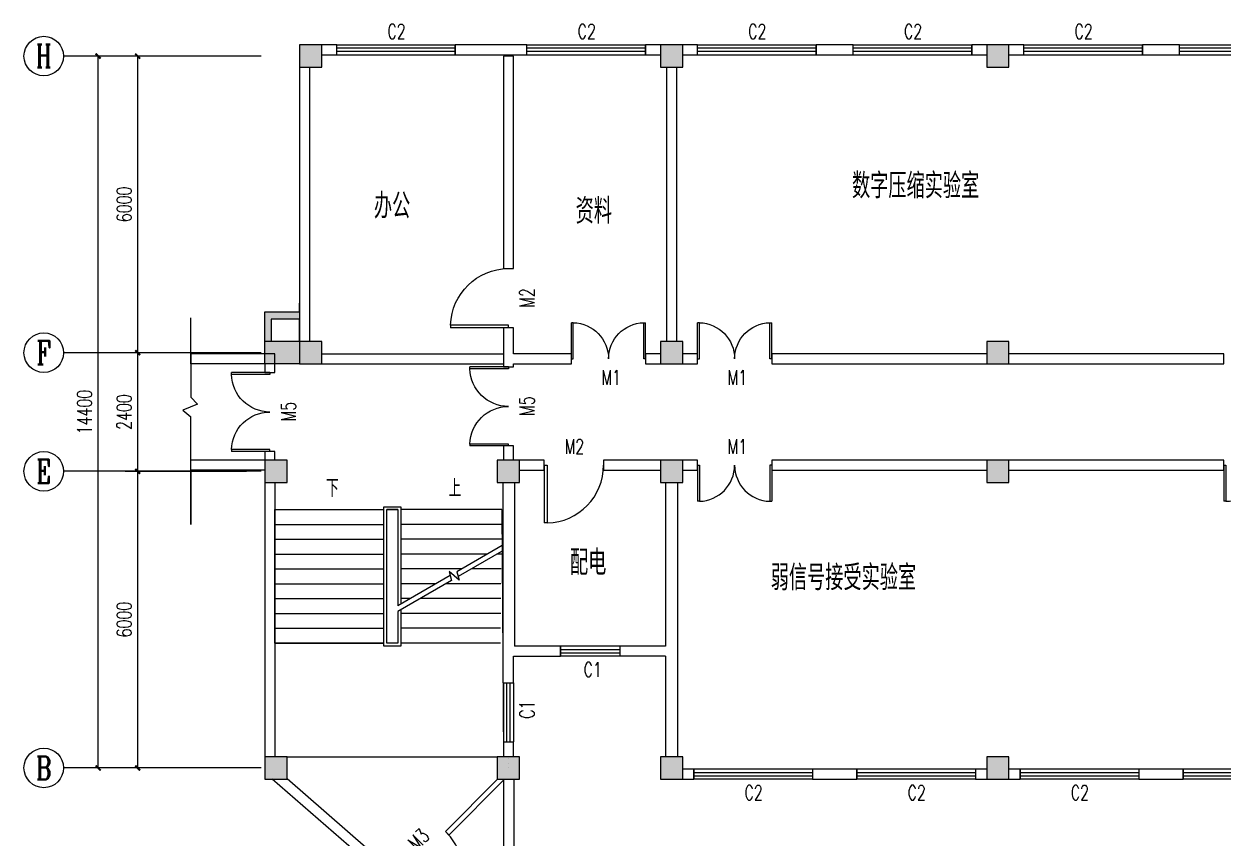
# Model space of a CAD drawing. Extents: x 28056 to 142362, y 13590 to 39190.
# Drawn here: x 28056 to 52331, y 21953 to 38439 of the extents above; entities that cross this region are included whole.
import ezdxf
from ezdxf.enums import TextEntityAlignment as Align

# ---------------------------------------------------------------- set-up
doc = ezdxf.new("R2010")
doc.units = 0
doc.header["$LTSCALE"] = 1000
doc.header["$MEASUREMENT"] = 0
for name, color, linetype in [('AXIS', 3, 'Continuous'), ('AXIS_TEXT', 7, 'Continuous'), ('COLUMN', 9, 'Continuous'), ('DIM_SYMB', 3, 'Continuous'), ('PUB_TEXT', 7, 'Continuous'), ('STAIR', 2, 'Continuous'), ('WALL', 9, 'Continuous'), ('WINDOW', 4, 'Continuous'), ('WINDOW_TEXT', 7, 'Continuous')]:
    doc.layers.add(name, color=color, linetype=linetype)
doc.styles.add('_TCH_AXIS', font='COMPLEX', dxfattribs={"bigfont": 'GBCBIG'})
doc.styles.add('_TCH_DIM', font='SIMPLEX', dxfattribs={"bigfont": 'GBCBIG'})
doc.styles.add('_TCH_DIM_T3', font='SIMPLEX', dxfattribs={"width": 0.705882, "bigfont": 'GBCBIG'})
doc.styles.add('_TCH_WINDOW', font='SIMPLEX', dxfattribs={"bigfont": 'GBCBIG'})
doc.styles.get("Standard").update_dxf_attribs({"font": 'gbenor.shx', "bigfont": 'gbcbig.shx'})
doc.dimstyles.new('_TCH_ARCH&&100', dxfattribs={"dimtxt": 297.5, "dimasz": 100, "dimexe": 250, "dimexo": 300, "dimgap": 126.25, "dimtad": 1, "dimdec": 0, "dimzin": 0, "dimdsep": 46, "dimtxsty": '_TCH_DIM_T3', "dimblk": 'ARCHTICK', "dimcen": 0.09, "dimclrt": 7, "dimazin": 2, "dimtfac": 1, "dimtdec": 0, "dimtix": 1, "dimtmove": 2, "dimatfit": 3, "dimfxl": 1, "dimtolj": 1, "dimtzin": 0, "dimarcsym": 0})

# ---------------------------------------------------------------- blocks, each defined once
blk = doc.blocks.new('_ArchTick')
at = {"color": 0, "linetype": 'ByBlock', "const_width": 0.4}
blk.add_lwpolyline([(-0.5, -0.5), (0.5, 0.5)], dxfattribs=at)
blk = doc.blocks.new('*D86')
at = {"layer": 'AXIS', "color": 0, "lineweight": -2}
for p, q in [((32556, 29390), (30106, 29390)), ((30356, 23390), (30356, 29390)), ((32556, 23390), (30106, 23390))]:
    blk.add_line(p, q, dxfattribs=at)
at = {"layer": 'Defpoints', "color": 0}
for p in [(30356, 29390), (32856, 29390), (32856, 23390)]:
    blk.add_point(p, dxfattribs=at)
at = {"layer": 'AXIS', "color": 0, "lineweight": -2, "xscale": 100, "yscale": 100, "zscale": 100}
for p, rotation in [((30356, 29390), 90), ((30356, 23390), 270)]:
    blk.add_blockref('_ArchTick', p, dxfattribs=dict(at, rotation=rotation))
at = {"layer": 'AXIS', "color": 7, "insert": (30081, 26390), "char_height": 297.5, "attachment_point": 5, "rotation": 90, "style": '_TCH_DIM_T3'}
blk.add_mtext('\\A1;6000', dxfattribs=at)
blk = doc.blocks.new('*D87')
at = {"layer": 'AXIS', "color": 0, "lineweight": -2}
for p, q in [((32556, 31790), (30106, 31790)), ((30356, 29390), (30356, 31790)), ((32556, 29390), (30106, 29390))]:
    blk.add_line(p, q, dxfattribs=at)
at = {"layer": 'Defpoints', "color": 0}
for p in [(30356, 31790), (32856, 31790), (32856, 29390)]:
    blk.add_point(p, dxfattribs=at)
at = {"layer": 'AXIS', "color": 0, "lineweight": -2, "xscale": 100, "yscale": 100, "zscale": 100}
for p, rotation in [((30356, 31790), 90), ((30356, 29390), 270)]:
    blk.add_blockref('_ArchTick', p, dxfattribs=dict(at, rotation=rotation))
at = {"layer": 'AXIS', "color": 7, "insert": (30081, 30590), "char_height": 297.5, "attachment_point": 5, "rotation": 90, "style": '_TCH_DIM_T3'}
blk.add_mtext('\\A1;2400', dxfattribs=at)
blk = doc.blocks.new('*D88')
at = {"layer": 'AXIS', "color": 0, "lineweight": -2}
for p, q in [((32556, 37790), (30106, 37790)), ((30356, 31790), (30356, 37790)), ((32556, 31790), (30106, 31790))]:
    blk.add_line(p, q, dxfattribs=at)
at = {"layer": 'Defpoints', "color": 0}
for p in [(30356, 37790), (32856, 37790), (32856, 31790)]:
    blk.add_point(p, dxfattribs=at)
at = {"layer": 'AXIS', "color": 0, "lineweight": -2, "xscale": 100, "yscale": 100, "zscale": 100}
for p, rotation in [((30356, 37790), 90), ((30356, 31790), 270)]:
    blk.add_blockref('_ArchTick', p, dxfattribs=dict(at, rotation=rotation))
at = {"layer": 'AXIS', "color": 7, "insert": (30081, 34790), "char_height": 297.5, "attachment_point": 5, "rotation": 90, "style": '_TCH_DIM_T3'}
blk.add_mtext('\\A1;6000', dxfattribs=at)
blk = doc.blocks.new('*D89')
at = {"layer": 'AXIS', "color": 0, "lineweight": -2}
for p, q in [((32556, 37790), (29306, 37790)), ((29556, 23390), (29556, 37790)), ((32556, 23390), (29306, 23390))]:
    blk.add_line(p, q, dxfattribs=at)
at = {"layer": 'Defpoints', "color": 0}
for p in [(29556, 37790), (32856, 37790), (32856, 23390)]:
    blk.add_point(p, dxfattribs=at)
at = {"layer": 'AXIS', "color": 0, "lineweight": -2, "xscale": 100, "yscale": 100, "zscale": 100}
for p, rotation in [((29556, 37790), 90), ((29556, 23390), 270)]:
    blk.add_blockref('_ArchTick', p, dxfattribs=dict(at, rotation=rotation))
at = {"layer": 'AXIS', "color": 7, "insert": (29281, 30590), "char_height": 297.5, "attachment_point": 5, "rotation": 90, "style": '_TCH_DIM_T3'}
blk.add_mtext('\\A1;14400', dxfattribs=at)
blk = doc.blocks.new('_FZHK')
blk.add_lwpolyline([(-0.5, -0.5), (0.5, -0.5), (0.5, 0.5), (-0.5, 0.5)], close=True)
blk = doc.blocks.new('$DorLib2D$00000001')
for p, q in [((0.45, 0.975), (0.5, 0.975)), ((0.45, 0), (0.45, 0.975)), ((0.5, 0), (0.5, 0.975)), ((0.5, 0), (0.45, 0))]:
    blk.add_line(p, q)
at = {"lineweight": 13}
blk.add_arc((0.475, 0), 0.975, 91.4693, 180, dxfattribs=at)
blk = doc.blocks.new('$DorLib2D$00000002')
for p, q in [((-0.5, 0), (-0.5, 0.4875)), ((-0.475, 0.4875), (-0.5, 0.4875)), ((-0.475, 0), (-0.475, 0.4875)), ((0.475, 0), (0.475, 0.4875)), ((0.475, 0.4875), (0.5, 0.4875)), ((0.5, 0), (0.5, 0.4875)), ((-0.5, 0), (-0.475, 0)), ((0.5, 0), (0.475, 0))]:
    blk.add_line(p, q)
at = {"lineweight": 13}
for centre, start, end in [((-0.4875, 0), 0, 88.53072), ((0.4875, 0), 91.46928, 180)]:
    blk.add_arc(centre, 0.4875, start, end, dxfattribs=at)
blk = doc.blocks.new('$TCHSYS$WIN2D')
for p, q in [((-0.5, 0.5), (0.5, 0.5)), ((-0.5, 0.5), (-0.5, -0.5)), ((0.5, 0.5), (0.5, -0.5)), ((0.5, 0.167), (-0.5, 0.167)), ((0.5, -0.167), (-0.5, -0.167)), ((-0.5, -0.5), (0.5, -0.5))]:
    blk.add_line(p, q)

msp = doc.modelspace()

# ---------------------------------------------------------------- hatches: boundary and pattern name
h = msp.add_hatch(color=256)
h.paths.add_polyline_path([(32931.2, 29615.3), (32931.2, 29390.3), (33381.2, 29390.3), (33381.2, 29615.3)])
h.paths.add_polyline_path([(33381.2, 29165.3), (33381.2, 29390.3), (32931.2, 29390.3), (32931.2, 29165.3)])
h.paths.add_polyline_path([(33381.2, 23390.3), (33381.2, 23615.3), (32931.2, 23615.3), (32931.2, 23390.3)])
h.paths.add_polyline_path([(33381.2, 23165.3), (33381.2, 23390.3), (32931.2, 23390.3), (32931.2, 23165.3)])
h.paths.add_polyline_path([(33856.2, 38015.3), (33631.2, 38015.3), (33631.2, 37790.3), (33856.2, 37790.3)])
h.paths.add_polyline_path([(33631.2, 37790.3), (33631.2, 37565.3), (33856.2, 37565.3), (33856.2, 37790.3)])
h.paths.add_polyline_path([(34081.2, 37790.3), (34081.2, 38015.3), (33856.2, 38015.3), (33856.2, 37790.3)])
h.paths.add_polyline_path([(33856.2, 37565.3), (34081.2, 37565.3), (34081.2, 37790.3), (33856.2, 37790.3)])
h.paths.add_polyline_path([(34081.2, 31790.3), (34081.2, 32015.3), (33856.2, 32015.3), (33856.2, 31790.3)])
h.paths.add_polyline_path([(33856.2, 31565.3), (34081.2, 31565.3), (34081.2, 31790.3), (33856.2, 31790.3)])
h.paths.add_polyline_path([(33856.2, 31790.3), (33631.2, 31790.3), (33631.2, 31565.3), (33856.2, 31565.3)])
h.paths.add_polyline_path([(33856.2, 32015.3), (33631.2, 32015.3), (33631.2, 31790.3), (33856.2, 31790.3)])
h = msp.add_hatch(color=256)
h.paths.add_polyline_path([(41156.2, 38015.3), (40931.2, 38015.3), (40931.2, 37790.3), (41156.2, 37790.3)])
h.paths.add_polyline_path([(41156.2, 37790.3), (41381.2, 37790.3), (41381.2, 38015.3), (41156.2, 38015.3)])
h.paths.add_polyline_path([(41156.2, 37565.3), (41381.2, 37565.3), (41381.2, 37790.3), (41156.2, 37790.3)])
h.paths.add_polyline_path([(41156.2, 37790.3), (40931.2, 37790.3), (40931.2, 37565.3), (41156.2, 37565.3)])
h.paths.add_polyline_path([(41156.2, 31790.3), (40931.2, 31790.3), (40931.2, 31565.3), (41156.2, 31565.3)])
h.paths.add_polyline_path([(41156.2, 31790.3), (41156.2, 31565.3), (41381.2, 31565.3), (41381.2, 31790.3)])
h.paths.add_polyline_path([(41381.2, 31790.3), (41381.2, 32015.3), (41156.2, 32015.3), (41156.2, 31790.3)])
h.paths.add_polyline_path([(41156.2, 32015.3), (40931.2, 32015.3), (40931.2, 31790.3), (41156.2, 31790.3)])
h.paths.add_polyline_path([(41156.2, 23615.3), (41156.2, 23165.3), (41381.2, 23165.3), (41381.2, 23615.3)])
h.paths.add_polyline_path([(40931.2, 23615.3), (40931.2, 23165.3), (41156.2, 23165.3), (41156.2, 23615.3)])
h = msp.add_hatch(color=256)
h.paths.add_polyline_path([(47756.2, 38015.3), (47531.2, 38015.3), (47531.2, 37790.3), (47756.2, 37790.3)])
h.paths.add_polyline_path([(47756.2, 37790.3), (47981.2, 37790.3), (47981.2, 38015.3), (47756.2, 38015.3)])
h.paths.add_polyline_path([(47756.2, 37565.3), (47981.2, 37565.3), (47981.2, 37790.3), (47756.2, 37790.3)])
h.paths.add_polyline_path([(47756.2, 37790.3), (47531.2, 37790.3), (47531.2, 37565.3), (47756.2, 37565.3)])
h.paths.add_polyline_path([(47756.2, 31790.3), (47531.2, 31790.3), (47531.2, 31565.3), (47756.2, 31565.3)])
h.paths.add_polyline_path([(47756.2, 31790.3), (47756.2, 31565.3), (47981.2, 31565.3), (47981.2, 31790.3)])
h.paths.add_polyline_path([(47981.2, 31790.3), (47981.2, 32015.3), (47756.2, 32015.3), (47756.2, 31790.3)])
h.paths.add_polyline_path([(47756.2, 32015.3), (47531.2, 32015.3), (47531.2, 31790.3), (47756.2, 31790.3)])
h.paths.add_polyline_path([(47756.2, 23615.3), (47756.2, 23165.3), (47981.2, 23165.3), (47981.2, 23615.3)])
h.paths.add_polyline_path([(47531.2, 23615.3), (47531.2, 23165.3), (47756.2, 23165.3), (47756.2, 23615.3)])
msp.add_hatch(color=256).paths.add_polyline_path([(33058.6, 32465.3), (33631.2, 32465.3), (33631.2, 32615.3), (32931.2, 32615.3), (32931.2, 32015.3), (33058.6, 32015.3)])
h = msp.add_hatch(color=256)
h.paths.add_polyline_path([(33631.2, 31790.3), (33631.2, 32015.3), (32931.2, 32015.3), (32931.2, 31790.3)])
h.paths.add_polyline_path([(32931.2, 31790.3), (32931.2, 31565.3), (33631.2, 31565.3), (33631.2, 31790.3)])
h = msp.add_hatch(color=256)
h.paths.add_polyline_path([(37631.2, 23165.3), (38081.2, 23165.3), (38081.2, 23615.3), (37631.2, 23615.3)])
h.paths.add_polyline_path([(37631.2, 29165.3), (38081.2, 29165.3), (38081.2, 29615.3), (37631.2, 29615.3)])
h = msp.add_hatch(color=256)
h.paths.add_polyline_path([(41156.2, 29615.3), (40931.2, 29615.3), (40931.2, 29390.3), (41156.2, 29390.3)])
h.paths.add_polyline_path([(41381.2, 29615.3), (41156.2, 29615.3), (41156.2, 29390.3), (41381.2, 29390.3)])
h.paths.add_polyline_path([(41381.2, 29390.3), (41156.2, 29390.3), (41156.2, 29165.3), (41381.2, 29165.3)])
h.paths.add_polyline_path([(41156.2, 29390.3), (40931.2, 29390.3), (40931.2, 29165.3), (41156.2, 29165.3)])
h = msp.add_hatch(color=256)
h.paths.add_polyline_path([(47756.2, 29615.3), (47531.2, 29615.3), (47531.2, 29390.3), (47756.2, 29390.3)])
h.paths.add_polyline_path([(47981.2, 29615.3), (47756.2, 29615.3), (47756.2, 29390.3), (47981.2, 29390.3)])
h.paths.add_polyline_path([(47981.2, 29390.3), (47756.2, 29390.3), (47756.2, 29165.3), (47981.2, 29165.3)])
h.paths.add_polyline_path([(47756.2, 29390.3), (47531.2, 29390.3), (47531.2, 29165.3), (47756.2, 29165.3)])

# ---------------------------------------------------------------- linework, layer by layer
for p, q in [((33631.2, 32615.3), (33631.2, 32795.3)), ((32931.2, 32015.3), (32931.2, 32615.3)), ((32931.2, 32615.3), (33631.2, 32615.3)), ((31431.2, 31765.3), (31431.2, 32496.4)), ((33631.2, 32465.3), (33058.6, 32465.3)), ((33058.6, 32465.3), (33058.6, 32015.3)), ((33631.2, 32015.3), (33631.2, 32465.3)), ((33058.6, 32015.3), (32931.2, 32015.3)), ((31431.2, 31765.3), (31431.2, 30892.2)), ((31431.2, 30892.2), (31564.1, 30747.9)), ((31564.1, 30747.9), (31270.1, 30627.6)), ((31270.1, 30627.6), (31431.2, 30489.6)), ((31431.2, 28314.1), (31431.2, 30489.6)), ((31431.2, 29415.3), (31431.2, 28314.1))]:
    msp.add_line(p, q)
at = {"layer": 'AXIS'}
for p, q in [((32856.2, 37790.3), (28856.2, 37790.3)), ((32856.2, 31790.3), (28856.2, 31790.3)), ((32856.2, 29390.3), (28856.2, 29390.3)), ((32856.2, 23390.3), (28856.2, 23390.3))]:
    msp.add_line(p, q, dxfattribs=at)
for centre in [(28456.2, 37790.3), (28456.2, 31790.3), (28456.2, 29390.3), (28456.2, 23390.3)]:
    msp.add_circle(centre, 400, dxfattribs=at)
at = {"layer": 'DIM_SYMB'}
for points in [[(34262.7, 28765.3, 0, 0, 0), (34262.7, 24765.3, 0, 0, 0), (36749.7, 24765.3, 0, 0, 0), (36749.7, 26815.3, 80, 0, 0), (36749.7, 27115.3, 0, 0, 0)], [(36749.7, 28765.3, 0, 0, 0), (36749.7, 27715.3, 80, 0, 0), (36749.7, 27415.3, 0, 0, 0)]]:
    msp.add_lwpolyline(points, format="xyseb", dxfattribs=at)
at = {"layer": 'STAIR'}
for p, q in [((35334.2, 28675.3), (35678.2, 28675.3)), ((35334.2, 25855.3), (35334.2, 28675.3)), ((35678.2, 28675.3), (35678.2, 26704.4)), ((33131.2, 25915.3), (33131.2, 28615.3)), ((33131.2, 28615.3), (35334.2, 28615.3)), ((35394.2, 25915.3), (35394.2, 28615.3)), ((35394.2, 28615.3), (35618.2, 28615.3)), ((35394.2, 25915.3), (35394.2, 28615.3)), ((35618.2, 28615.3), (35394.2, 28615.3)), ((35618.2, 28615.3), (35618.2, 26669.7)), ((35618.2, 28615.3), (35618.2, 26669.7)), ((37723.1, 28615.3), (35678.2, 28615.3)), ((37723.1, 28615.3), (37756.2, 23615.3)), ((33131.2, 28315.3), (35334.2, 28315.3)), ((37729.5, 28315.3), (35678.2, 28315.3)), ((33131.2, 28015.3), (35334.2, 28015.3)), ((37729.5, 28015.3), (35678.2, 28015.3)), ((33131.2, 27715.3), (35334.2, 27715.3)), ((37429.1, 27715.3), (35678.2, 27715.3)), ((37729.2, 27888.5), (36814.1, 27360.2)), ((37716.3, 27765.6), (36840.9, 27260.2)), ((37716.3, 27715.3), (37629.1, 27715.3)), ((33131.2, 27415.3), (35334.2, 27415.3)), ((36675.8, 27280.3), (35618.2, 26669.7)), ((36909.5, 27415.3), (35678.2, 27415.3)), ((36860.3, 27187.8), (36654.2, 27360.7)), ((36654.2, 27360.7), (36702.6, 27180.3)), ((36814.1, 27360.2), (36860.3, 27187.8)), ((37710.4, 27415.3), (37109.5, 27415.3)), ((33131.2, 27115.3), (35334.2, 27115.3)), ((36702.6, 27180.3), (35618.2, 26554.3)), ((36389.9, 27115.3), (35678.2, 27115.3)), ((37703.8, 27115.3), (36589.9, 27115.3)), ((33131.2, 26815.3), (35334.2, 26815.3)), ((35870.3, 26815.3), (35678.2, 26815.3)), ((37703.8, 26815.3), (36070.3, 26815.3)), ((33131.2, 26515.3), (35334.2, 26515.3)), ((35618.2, 26554.3), (35618.2, 25915.3)), ((35618.2, 26554.3), (35618.2, 25915.3)), ((35678.2, 26588.9), (35678.2, 25855.3)), ((37698.8, 26515.3), (35678.2, 26515.3)), ((33131.2, 26215.3), (35334.2, 26215.3)), ((37692.3, 26215.3), (35678.2, 26215.3)), ((33131.2, 25915.3), (35334.2, 25915.3)), ((33131.2, 25915.3), (33131.2, 23615.3)), ((35334.2, 25915.3), (33131.2, 25915.3)), ((35678.2, 25855.3), (35334.2, 25855.3)), ((35618.2, 25915.3), (35394.2, 25915.3)), ((35618.2, 25915.3), (35394.2, 25915.3)), ((37697.9, 25915.3), (35678.2, 25915.3)), ((37697.9, 25915.3), (35678.2, 25915.3)), ((33381.2, 23615.3), (37631.2, 23615.3))]:
    msp.add_line(p, q, dxfattribs=at)
at = {"layer": 'WALL'}
for p, q in [((34381.2, 38015.3), (34081.2, 38015.3)), ((34381.2, 37815.3), (34381.2, 38015.3)), ((38231.2, 38015.3), (36781.2, 38015.3)), ((36781.2, 38015.3), (36781.2, 37815.3)), ((38231.2, 37815.3), (38231.2, 38015.3)), ((40931.2, 38015.3), (40631.2, 38015.3)), ((40631.2, 38015.3), (40631.2, 37815.3)), ((41681.2, 38015.3), (41381.2, 38015.3)), ((41681.2, 37815.3), (41681.2, 38015.3)), ((44831.2, 38015.3), (44081.2, 38015.3)), ((44081.2, 38015.3), (44081.2, 37815.3)), ((44831.2, 37815.3), (44831.2, 38015.3)), ((47531.2, 38015.3), (47231.2, 38015.3)), ((47231.2, 38015.3), (47231.2, 37815.3)), ((48281.2, 38015.3), (47981.2, 38015.3)), ((48281.2, 37815.3), (48281.2, 38015.3)), ((51431.2, 38015.3), (50681.2, 38015.3)), ((50681.2, 38015.3), (50681.2, 37815.3)), ((51431.2, 37815.3), (51431.2, 38015.3)), ((34081.2, 37815.3), (34381.2, 37815.3)), ((36781.2, 37815.3), (38231.2, 37815.3)), ((37756.2, 37790.3), (37756.2, 33490.3)), ((37956.2, 37790.3), (37756.2, 37790.3)), ((37956.2, 33490.3), (37956.2, 37790.3)), ((40631.2, 37815.3), (40931.2, 37815.3)), ((41381.2, 37815.3), (41681.2, 37815.3)), ((44081.2, 37815.3), (44831.2, 37815.3)), ((47231.2, 37815.3), (47531.2, 37815.3)), ((47981.2, 37815.3), (48281.2, 37815.3)), ((50681.2, 37815.3), (51431.2, 37815.3)), ((33631.2, 37565.3), (33631.2, 32015.3)), ((33831.2, 37565.3), (33831.2, 32015.3)), ((41056.2, 37565.3), (41056.2, 32015.3)), ((41256.2, 37565.3), (41256.2, 32015.3)), ((37756.2, 33490.3), (37956.2, 33490.3)), ((37956.2, 32290.3), (37756.2, 32290.3)), ((37756.2, 32290.3), (37756.2, 31765.3)), ((37956.2, 31765.3), (37956.2, 32290.3)), ((32931.2, 31565.3), (32931.2, 32015.3)), ((33631.2, 32015.3), (32931.2, 32015.3)), ((33131.2, 31765.3), (31431.2, 31765.3)), ((31431.2, 31565.3), (31431.2, 31765.3)), ((32931.2, 31565.3), (31431.2, 31565.3)), ((33631.2, 31565.3), (32931.2, 31565.3)), ((32931.2, 31565.3), (32931.2, 31390.3)), ((33131.2, 31390.3), (33131.2, 31765.3)), ((34081.2, 31765.3), (37756.2, 31765.3)), ((34081.2, 31565.3), (37756.2, 31565.3)), ((37756.2, 31765.3), (37756.2, 31565.3)), ((37756.2, 31765.3), (37756.2, 31502.8)), ((39131.2, 31765.3), (37956.2, 31765.3)), ((37956.2, 31565.3), (39131.2, 31565.3)), ((37956.2, 31502.8), (37956.2, 31565.3)), ((39131.2, 31565.3), (39131.2, 31765.3)), ((40931.2, 31765.3), (40631.2, 31765.3)), ((40631.2, 31765.3), (40631.2, 31565.3)), ((40631.2, 31565.3), (40931.2, 31565.3)), ((41681.2, 31765.3), (41381.2, 31765.3)), ((41381.2, 31565.3), (41681.2, 31565.3)), ((41681.2, 31565.3), (41681.2, 31765.3)), ((47531.2, 31765.3), (43181.2, 31765.3)), ((43181.2, 31765.3), (43181.2, 31565.3)), ((43181.2, 31565.3), (47531.2, 31565.3)), ((52331.2, 31765.3), (47981.2, 31765.3)), ((47981.2, 31565.3), (52331.2, 31565.3)), ((52331.2, 31565.3), (52331.2, 31765.3)), ((32931.2, 31390.3), (33131.2, 31390.3)), ((37756.2, 31502.8), (37956.2, 31502.8)), ((37956.2, 29902.8), (37756.2, 29902.8)), ((37756.2, 29902.8), (37756.2, 29615.3)), ((37956.2, 29615.3), (37956.2, 29902.8)), ((33131.2, 29790.3), (32931.2, 29790.3)), ((32931.2, 29790.3), (32931.2, 29615.3)), ((33131.2, 29615.3), (33131.2, 29790.3)), ((32931.2, 29615.3), (31431.2, 29615.3)), ((31431.2, 29415.3), (31431.2, 29615.3)), ((32931.2, 29415.3), (31431.2, 29415.3)), ((32931.2, 29615.3, -450), (32931.2, 29615.3, -450)), ((32931.2, 29588.1, -450), (32931.2, 29588.1, -450)), ((32931.2, 29560.9, -450), (32931.2, 29560.9, -450)), ((38581.2, 29615.3), (38081.2, 29615.3)), ((38081.2, 29415.3), (38581.2, 29415.3)), ((38581.2, 29415.3), (38581.2, 29615.3)), ((40931.2, 29615.3), (39781.2, 29615.3)), ((39781.2, 29615.3), (39781.2, 29415.3)), ((39781.2, 29415.3), (40931.2, 29415.3)), ((41681.2, 29615.3), (41381.2, 29615.3)), ((41381.2, 29415.3), (41681.2, 29415.3)), ((41681.2, 29415.3), (41681.2, 29615.3)), ((47531.2, 29615.3), (43181.2, 29615.3)), ((43181.2, 29615.3), (43181.2, 29415.3)), ((43181.2, 29415.3), (47531.2, 29415.3)), ((52331.2, 29615.3), (47981.2, 29615.3)), ((47981.2, 29415.3), (52331.2, 29415.3)), ((52331.2, 29415.3), (52331.2, 29615.3)), ((32931.2, 29165.3), (32931.2, 23615.3)), ((33131.2, 29165.3), (33131.2, 23615.3)), ((37744.1, 29170.9), (37744.1, 25115.2)), ((37976.6, 29165.3), (37976.6, 25854.1)), ((41033.6, 29165.3), (41033.6, 25854.1)), ((41283.9, 23615.3), (41283.9, 29165.3)), ((38906.2, 25854.1), (37976.6, 25854.1)), ((38906.2, 25654.1), (38906.2, 25854.1)), ((40106.2, 25854.1), (40106.2, 25654.1)), ((41033.6, 25854.1), (40106.2, 25854.1)), ((37957, 25654.1), (38906.2, 25654.1)), ((37957, 25115.3), (37957, 25654.1)), ((41031.5, 25654.1), (40106.2, 25654.1)), ((41031.5, 25654.1), (41031.5, 23615.3)), ((37756.2, 23915.3), (37756.2, 23615.3)), ((37955.5, 23615.3), (37955.5, 23915.3)), ((37856.2, 23575.3, -450), (37856.2, 23575.3, -450)), ((37856.2, 23482.8, -450), (37856.2, 23482.8, -450)), ((37856.2, 23390.3, -450), (37856.2, 23390.3, -450)), ((41606.2, 23365.3), (41381.2, 23365.3)), ((41606.2, 23165.3), (41606.2, 23365.3)), ((44906.2, 23365.3), (44006.2, 23365.3)), ((44006.2, 23365.3), (44006.2, 23165.3)), ((44906.2, 23165.3), (44906.2, 23365.3)), ((47531.2, 23365.3), (47306.2, 23365.3)), ((47306.2, 23365.3), (47306.2, 23165.3)), ((48206.2, 23365.3), (47981.2, 23365.3)), ((48206.2, 23165.3), (48206.2, 23365.3)), ((51506.2, 23365.3), (50606.2, 23365.3)), ((50606.2, 23365.3), (50606.2, 23165.3)), ((51506.2, 23165.3), (51506.2, 23365.3)), ((37964.7, 18912.9), (33079.5, 23165.3)), ((37759.2, 19357), (33381.2, 23167.8)), ((37632.6, 23165.3), (36580.3, 22103.1)), ((36651.3, 22032.8), (37773.3, 23165.3)), ((37754, 23165.3), (37759.2, 19357)), ((37964.7, 23165.3), (37964.7, 18912.9)), ((41381.2, 23165.3), (41606.2, 23165.3)), ((44006.2, 23165.3), (44906.2, 23165.3)), ((47306.2, 23165.3), (47531.2, 23165.3)), ((47981.2, 23165.3), (48206.2, 23165.3)), ((50606.2, 23165.3), (51506.2, 23165.3)), ((36580.3, 22103.1), (36651.3, 22032.8))]:
    msp.add_line(p, q, dxfattribs=at)

# ---------------------------------------------------------------- block references
at = {"layer": 'COLUMN', "xscale": 450, "yscale": 450, "zscale": 450}
for p in [(33856.2, 37790.3), (41156.2, 37790.3), (47756.2, 37790.3), (33856.2, 31790.3), (41156.2, 31790.3), (47756.2, 31790.3), (33156.2, 29390.3), (37856.2, 29390.3), (41156.2, 29390.3), (47756.2, 29390.3), (33156.2, 23390.3), (37856.2, 23390.3), (41156.2, 23390.3), (47756.2, 23390.3)]:
    msp.add_blockref('_FZHK', p, dxfattribs=at)
at = {"layer": 'WINDOW'}
ref = msp.add_blockref('$TCHSYS$WIN2D', (35581.2, 37915.3), dxfattribs=dict(at, xscale=2400, yscale=-200, zscale=2400))
ref.add_attrib('A', 'C2', (35406.2, 38141.5), dxfattribs={"layer": 'WINDOW_TEXT', "height": 297.5, "style": '_TCH_WINDOW', "width": 0.705882})
ref = msp.add_blockref('$TCHSYS$WIN2D', (39431.2, 37915.3), dxfattribs=dict(at, xscale=2400, yscale=-200, zscale=2400))
ref.add_attrib('A', 'C2', (39256.2, 38141.5), dxfattribs={"layer": 'WINDOW_TEXT', "height": 297.5, "style": '_TCH_WINDOW', "width": 0.705882})
ref = msp.add_blockref('$TCHSYS$WIN2D', (42881.2, 37915.3), dxfattribs=dict(at, xscale=2400, yscale=-200, zscale=2400))
ref.add_attrib('A', 'C2', (42706.2, 38141.5), dxfattribs={"layer": 'WINDOW_TEXT', "height": 297.5, "style": '_TCH_WINDOW', "width": 0.705882})
ref = msp.add_blockref('$TCHSYS$WIN2D', (46031.2, 37915.3), dxfattribs=dict(at, xscale=2400, yscale=-200, zscale=2400))
ref.add_attrib('A', 'C2', (45856.2, 38141.5), dxfattribs={"layer": 'WINDOW_TEXT', "height": 297.5, "style": '_TCH_WINDOW', "width": 0.705882})
ref = msp.add_blockref('$TCHSYS$WIN2D', (49481.2, 37915.3), dxfattribs=dict(at, xscale=2400, yscale=-200, zscale=2400))
ref.add_attrib('A', 'C2', (49306.2, 38141.5), dxfattribs={"layer": 'WINDOW_TEXT', "height": 297.5, "style": '_TCH_WINDOW', "width": 0.705882})
ref = msp.add_blockref('$TCHSYS$WIN2D', (52631.2, 37915.3), dxfattribs=dict(at, xscale=2400, yscale=-200, zscale=2400))
ref.add_attrib('A', 'C2', (52456.2, 38141.5), dxfattribs={"layer": 'WINDOW_TEXT', "height": 297.5, "style": '_TCH_WINDOW', "width": 0.705882})
ref = msp.add_blockref('$DorLib2D$00000001', (37856.2, 32890.3), dxfattribs=dict(at, xscale=1200, yscale=-1200, zscale=1200, rotation=270))
ref.add_attrib('A', 'M2', (38380, 32700.3), dxfattribs={"layer": 'WINDOW_TEXT', "height": 297.5, "rotation": 90, "style": '_TCH_WINDOW', "width": 0.705882})
ref = msp.add_blockref('$DorLib2D$00000002', (39881.2, 31665.3), dxfattribs=dict(at, xscale=-1500, yscale=1500, zscale=-1500))
ref.add_attrib('A', 'M1', (39736.2, 31141.5), dxfattribs={"layer": 'WINDOW_TEXT', "height": 297.5, "style": '_TCH_WINDOW', "width": 0.705882})
ref = msp.add_blockref('$DorLib2D$00000002', (42431.2, 31665.3), dxfattribs=dict(at, xscale=-1500, yscale=1500, zscale=-1500))
ref.add_attrib('A', 'M1', (42286.2, 31141.5), dxfattribs={"layer": 'WINDOW_TEXT', "height": 297.5, "style": '_TCH_WINDOW', "width": 0.705882})
ref = msp.add_blockref('$DorLib2D$00000002', (33031.2, 30590.3), dxfattribs=dict(at, xscale=1600, yscale=-1600, zscale=1600, rotation=270))
ref.add_attrib('A', 'M5', (33555, 30400.3), dxfattribs={"layer": 'WINDOW_TEXT', "height": 297.5, "rotation": 90, "style": '_TCH_WINDOW', "width": 0.705882})
ref = msp.add_blockref('$DorLib2D$00000002', (37856.2, 30702.8), dxfattribs=dict(at, xscale=1600, yscale=-1600, zscale=1600, rotation=270))
ref.add_attrib('A', 'M5', (38380, 30512.8), dxfattribs={"layer": 'WINDOW_TEXT', "height": 297.5, "rotation": 90, "style": '_TCH_WINDOW', "width": 0.705882})
ref = msp.add_blockref('$DorLib2D$00000001', (39181.2, 29515.3), dxfattribs=dict(at, xscale=1200, yscale=1200, zscale=1200, rotation=180))
ref.add_attrib('A', 'M2', (38991.2, 29741.5), dxfattribs={"layer": 'WINDOW_TEXT', "height": 297.5, "style": '_TCH_WINDOW', "width": 0.705882})
ref = msp.add_blockref('$DorLib2D$00000002', (42431.2, 29515.3), dxfattribs=dict(at, xscale=-1500, yscale=-1500, zscale=-1500))
ref.add_attrib('A', 'M1', (42286.2, 29741.5), dxfattribs={"layer": 'WINDOW_TEXT', "height": 297.5, "style": '_TCH_WINDOW', "width": 0.705882})
ref = msp.add_blockref('$DorLib2D$00000002', (53081.2, 29515.3), dxfattribs=dict(at, xscale=-1500, yscale=-1500, zscale=-1500))
ref.add_attrib('A', 'M1', (52936.2, 29741.5), dxfattribs={"layer": 'WINDOW_TEXT', "height": 297.5, "style": '_TCH_WINDOW', "width": 0.705882})
ref = msp.add_blockref('$TCHSYS$WIN2D', (39506.2, 25754.1), dxfattribs=dict(at, xscale=1200, yscale=-200, zscale=1200, rotation=180))
ref.add_attrib('A', 'C1', (39376.2, 25230.4), dxfattribs={"layer": 'WINDOW_TEXT', "height": 297.5, "style": '_TCH_WINDOW', "width": 0.705882})
ref = msp.add_blockref('$TCHSYS$WIN2D', (37856.2, 24515.3), dxfattribs=dict(at, xscale=1200, yscale=-200, zscale=1200, rotation=270))
ref.add_attrib('A', 'C1', (38380, 24385.3), dxfattribs={"layer": 'WINDOW_TEXT', "height": 297.5, "rotation": 90, "style": '_TCH_WINDOW', "width": 0.705882})
ref = msp.add_blockref('$TCHSYS$WIN2D', (42806.2, 23265.3), dxfattribs=dict(at, xscale=2400, yscale=-200, zscale=2400, rotation=180))
ref.add_attrib('A', 'C2', (42631.2, 22741.5), dxfattribs={"layer": 'WINDOW_TEXT', "height": 297.5, "style": '_TCH_WINDOW', "width": 0.705882})
ref = msp.add_blockref('$TCHSYS$WIN2D', (46106.2, 23265.3), dxfattribs=dict(at, xscale=2400, yscale=-200, zscale=2400, rotation=180))
ref.add_attrib('A', 'C2', (45931.2, 22741.5), dxfattribs={"layer": 'WINDOW_TEXT', "height": 297.5, "style": '_TCH_WINDOW', "width": 0.705882})
ref = msp.add_blockref('$TCHSYS$WIN2D', (49406.2, 23265.3), dxfattribs=dict(at, xscale=2400, yscale=-200, zscale=2400, rotation=180))
ref.add_attrib('A', 'C2', (49231.2, 22741.5), dxfattribs={"layer": 'WINDOW_TEXT', "height": 297.5, "style": '_TCH_WINDOW', "width": 0.705882})
ref = msp.add_blockref('$TCHSYS$WIN2D', (52706.2, 23265.3), dxfattribs=dict(at, xscale=2400, yscale=-200, zscale=2400, rotation=180))
ref.add_attrib('A', 'C2', (52531.2, 22741.5), dxfattribs={"layer": 'WINDOW_TEXT', "height": 297.5, "style": '_TCH_WINDOW', "width": 0.705882})
ref = msp.add_blockref('$DorLib2D$00000001', (36263.9, 21712.8), dxfattribs=dict(at, xscale=1000, yscale=1000, zscale=1000, rotation=225.2665809555942))
ref.add_attrib('A', 'M3', (36004.9, 21701.8), dxfattribs={"layer": 'WINDOW_TEXT', "height": 297.5, "rotation": 45.26658, "style": '_TCH_WINDOW', "width": 0.705882})

# ---------------------------------------------------------------- texts
at = {"layer": 'AXIS_TEXT', "style": '_TCH_AXIS'}
for s, height, width, p, p2 in [('H', 465.9, 0.7, (28300.9, 37557.3), (28611.5, 37557.3)), ('F', 476.1, 0.8125, (28308.8, 31552.2), (28603.6, 31552.2)), ('E', 476.1, 0.8125, (28308.8, 29152.2), (28603.6, 29152.2)), ('B', 465.9, 0.823529, (28300.9, 23157.3), (28611.5, 23157.3))]:
    msp.add_text(s, height=height, dxfattribs=dict(at, width=width)).set_placement(p, p2, align=Align.FIT)
at = {"layer": 'PUB_TEXT'}
for s, p in [('数字压缩实验室', (44806.1, 34911.8)), ('办公', (35134.9, 34504.8)), ('资料', (39216.2, 34400.8)), ('配电', (39100.8, 27291.2)), ('弱信号接受实验室', (43161.9, 26984.6))]:
    msp.add_text(s, height=510.64, dxfattribs=at).set_placement(p)
at = {"layer": 'PUB_TEXT', "style": '_TCH_DIM'}
for s, p in [('下', (34167.8, 28870.3)), ('上', (36645.5, 28870.3))]:
    msp.add_text(s, height=357.4, dxfattribs=at).set_placement(p)

# ---------------------------------------------------------------- dimensions: what is measured, and where the dimension line sits
at = {"layer": 'AXIS'}
for p1, p2, distance, text, picture, middle in [((32856.2, 23390.3), (32856.2, 37790.3), 3300, '14400', '*D89', (29281.2, 30590.3)), ((32856.2, 31790.3), (32856.2, 37790.3), 2500, '6000', '*D88', (30081.2, 34790.3)), ((32856.2, 29390.3), (32856.2, 31790.3), 2500, '2400', '*D87', (30081.2, 30590.3)), ((32856.2, 23390.3), (32856.2, 29390.3), 2500, '6000', '*D86', (30081.2, 26390.3))]:
    dim = msp.add_aligned_dim(p1=p1, p2=p2, distance=distance, text=text, dimstyle='_TCH_ARCH&&100', dxfattribs=at)
    dim.commit()
    dim.dimension.update_dxf_attribs({"geometry": picture, "text_midpoint": middle})

doc.saveas('drawing.dxf')
